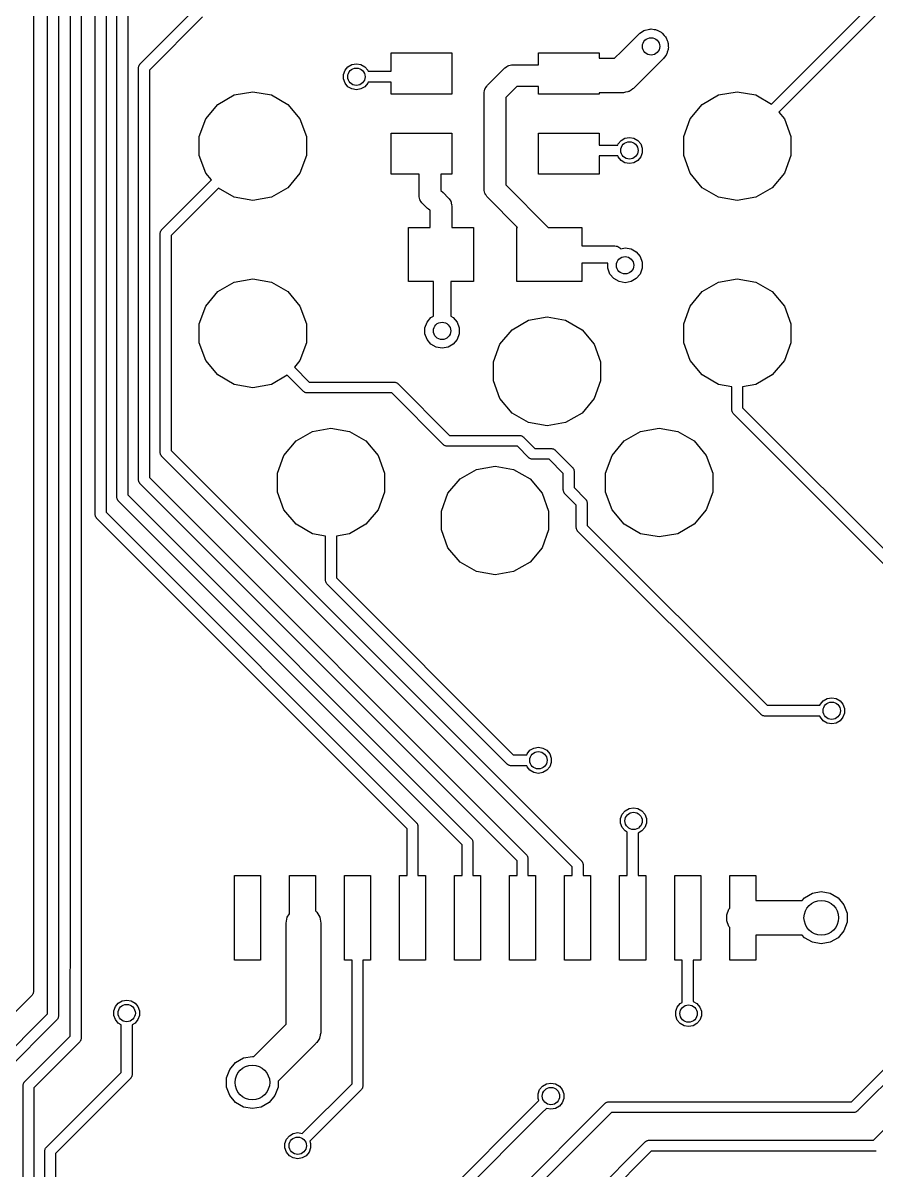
# Model space of a CAD drawing. Extents: x 74 to 228, y -104 to -43.
# Drawn here: x 149.11 to 168.79, y -83.62 to -57.16 of the extents above; entities that cross this region are included whole.
import ezdxf

# ---------------------------------------------------------------- set-up
doc = ezdxf.new("R2010")
doc.units = 0
doc.header["$MEASUREMENT"] = 0
doc.layers.add('BLACK', color=7, linetype='CONTINUOUS')

msp = doc.modelspace()

# ---------------------------------------------------------------- linework, layer by layer
at = {"layer": 'Black'}
for p, q in [((149.35, -52.3268), (149.35, -79.502)), ((149.675, -80.0182), (149.675, -53.2)), ((149.925, -53.2518), (149.925, -80.07)), ((150.203, -78.9557), (150.203, -53.922)), ((150.453, -53.9738), (150.453, -78.973)), ((150.775, -68.5), (150.775, -54.6)), ((151.025, -54.6518), (151.025, -68.4482)), ((151.275, -68.1), (151.275, -55.6)), ((151.525, -55.6518), (151.525, -68.0482)), ((151.812, -58.1056), (153.074, -56.8436)), ((166.381, -59.0307), (168.575, -56.8362)), ((153.25, -57.0204), (152.025, -58.2457)), ((168.788, -56.9764), (166.546, -59.219)), ((162.917, -57.8172), (163.317, -57.4172)), ((163.317, -57.4172), (163.327, -57.4104)), ((163.327, -57.4104), (163.342, -57.3924)), ((163.342, -57.3924), (163.402, -57.3575)), ((163.402, -57.3575), (163.431, -57.3375)), ((163.431, -57.3375), (163.442, -57.3344)), ((163.442, -57.3344), (163.463, -57.3227)), ((163.463, -57.3227), (163.531, -57.3106)), ((163.531, -57.3106), (163.565, -57.3015)), ((163.565, -57.3015), (163.577, -57.3025)), ((163.577, -57.3025), (163.6, -57.2985)), ((163.6, -57.2985), (163.669, -57.3106)), ((163.669, -57.3106), (163.704, -57.3136)), ((163.704, -57.3136), (163.714, -57.3186)), ((163.714, -57.3186), (163.737, -57.3227)), ((163.737, -57.3227), (163.798, -57.3575)), ((163.798, -57.3575), (163.829, -57.3723)), ((163.829, -57.3723), (163.838, -57.3807)), ((163.838, -57.3807), (163.858, -57.3924)), ((163.858, -57.3924), (163.903, -57.4458)), ((163.903, -57.4458), (163.928, -57.4706)), ((163.928, -57.4706), (163.933, -57.4813)), ((163.933, -57.4813), (163.948, -57.4992)), ((163.948, -57.4992), (163.972, -57.5648)), ((163.972, -57.5648), (163.986, -57.5965)), ((163.986, -57.5965), (163.987, -57.6082)), ((163.987, -57.6082), (163.995, -57.6303)), ((163.995, -57.6303), (163.995, -57.7)), ((157.6, -58.275), (157.6, -57.85)), ((157.6, -57.85), (159, -57.85)), ((159, -57.85), (159, -58.8)), ((161, -58.125), (161, -57.85)), ((161, -57.85), (162.4, -57.85)), ((162.4, -57.85), (162.4, -57.975)), ((162.759, -57.975), (162.917, -57.8172)), ((163.948, -57.9008), (163.903, -57.9542)), ((163.956, -57.8787), (163.948, -57.9008)), ((163.963, -57.869), (163.956, -57.8787)), ((163.972, -57.8352), (163.963, -57.869)), ((163.995, -57.7697), (163.972, -57.8352)), ((163.995, -57.7), (163.998, -57.7349)), ((163.998, -57.7349), (163.995, -57.7462)), ((163.995, -57.7462), (163.995, -57.7697)), ((151.775, -58.194), (151.776, -58.1885)), ((151.775, -67.7), (151.775, -58.194)), ((151.776, -58.1831), (151.78, -58.1673)), ((151.776, -58.1885), (151.776, -58.1831)), ((151.78, -58.1673), (151.783, -58.1512)), ((151.783, -58.1512), (151.785, -58.1465)), ((151.785, -58.1465), (151.787, -58.1411)), ((151.787, -58.1411), (151.796, -58.1278)), ((151.796, -58.1278), (151.804, -58.1136)), ((151.804, -58.1136), (151.808, -58.1101)), ((151.808, -58.1101), (151.812, -58.1056)), ((156.539, -58.2494), (156.606, -58.1693)), ((156.606, -58.1693), (156.697, -58.117)), ((156.697, -58.117), (156.8, -58.0989)), ((156.8, -58.0989), (156.903, -58.117)), ((156.903, -58.117), (156.994, -58.1693)), ((156.994, -58.1693), (157.061, -58.2494)), ((159.823, -58.5982), (160.223, -58.1982)), ((160.223, -58.1982), (160.232, -58.1919)), ((160.232, -58.1919), (160.239, -58.1835)), ((160.239, -58.1835), (160.268, -58.1672)), ((160.268, -58.1672), (160.294, -58.1484)), ((160.294, -58.1484), (160.305, -58.1456)), ((160.305, -58.1456), (160.314, -58.1401)), ((160.314, -58.1401), (160.347, -58.1344)), ((160.347, -58.1344), (160.378, -58.126)), ((160.378, -58.126), (160.389, -58.1269)), ((160.389, -58.1269), (160.4, -58.125)), ((160.4, -58.125), (161, -58.125)), ((162.4, -57.975), (162.759, -57.975)), ((163.883, -57.9828), (163.483, -58.3828)), ((163.903, -57.9542), (163.883, -57.9828)), ((152.025, -58.2457), (152.025, -67.6483)), ((156.503, -58.3477), (156.539, -58.2494)), ((156.503, -58.4523), (156.503, -58.3477)), ((156.539, -58.5506), (156.503, -58.4523)), ((157.061, -58.2494), (157.07, -58.275)), ((157.07, -58.275), (157.224, -58.275)), ((157.224, -58.275), (157.6, -58.275)), ((163.483, -58.3828), (163.208, -58.6578)), ((156.606, -58.6307), (156.539, -58.5506)), ((156.697, -58.683), (156.606, -58.6307)), ((156.8, -58.7011), (156.697, -58.683)), ((156.903, -58.683), (156.8, -58.7011)), ((156.994, -58.6307), (156.903, -58.683)), ((157.061, -58.5506), (156.994, -58.6307)), ((157.07, -58.525), (157.061, -58.5506)), ((157.224, -58.525), (157.07, -58.525)), ((157.6, -58.525), (157.224, -58.525)), ((157.6, -58.8), (157.6, -58.525)), ((159.751, -58.7532), (159.759, -58.7217)), ((159.759, -58.7217), (159.765, -58.6895)), ((159.765, -58.6895), (159.771, -58.68)), ((159.771, -58.68), (159.773, -58.6693)), ((159.773, -58.6693), (159.792, -58.6426)), ((159.792, -58.6426), (159.808, -58.6143)), ((159.808, -58.6143), (159.817, -58.6072)), ((159.817, -58.6072), (159.823, -58.5982)), ((160.504, -58.625), (160.25, -58.8786)), ((161, -58.625), (160.504, -58.625)), ((161, -58.8), (161, -58.625)), ((163.077, -58.7421), (163.062, -58.7509)), ((163.094, -58.7375), (163.077, -58.7421)), ((163.137, -58.7075), (163.094, -58.7375)), ((163.182, -58.6814), (163.137, -58.7075)), ((163.193, -58.6679), (163.182, -58.6814)), ((163.208, -58.6578), (163.193, -58.6679)), ((153.605, -59.0388), (153.983, -58.8209)), ((153.983, -58.8209), (154.412, -58.7452)), ((154.412, -58.7452), (154.841, -58.8209)), ((154.841, -58.8209), (155.219, -59.0388)), ((159, -58.8), (157.6, -58.8)), ((159.75, -58.775), (159.752, -58.7642)), ((159.75, -61), (159.75, -58.775)), ((159.752, -58.7642), (159.751, -58.7532)), ((160.25, -58.8786), (160.25, -60.8964)), ((162.4, -58.8), (161, -58.8)), ((162.925, -58.775), (162.4, -58.775)), ((162.4, -58.775), (162.4, -58.8)), ((162.942, -58.7719), (162.925, -58.775)), ((162.96, -58.7735), (162.942, -58.7719)), ((163.01, -58.76), (162.96, -58.7735)), ((163.062, -58.7509), (163.01, -58.76)), ((164.781, -59.0388), (165.159, -58.8209)), ((165.159, -58.8209), (165.588, -58.7452)), ((165.588, -58.7452), (166.017, -58.8209)), ((166.017, -58.8209), (166.381, -59.0307)), ((153.325, -59.3726), (153.605, -59.0388)), ((155.219, -59.0388), (155.499, -59.3726)), ((164.501, -59.3726), (164.781, -59.0388)), ((166.546, -59.219), (166.675, -59.3726)), ((153.176, -59.7821), (153.325, -59.3726)), ((155.499, -59.3726), (155.648, -59.7821)), ((164.352, -59.7821), (164.501, -59.3726)), ((166.675, -59.3726), (166.824, -59.7821)), ((153.176, -60.2179), (153.176, -59.7821)), ((155.648, -59.7821), (155.648, -60.2179)), ((157.6, -60.65), (157.6, -59.7)), ((157.6, -59.7), (159, -59.7)), ((159, -59.7), (159, -60.65)), ((161, -60.65), (161, -59.7)), ((161, -59.7), (162.4, -59.7)), ((162.4, -59.7), (162.4, -59.975)), ((162.997, -59.817), (163.1, -59.7989)), ((163.1, -59.7989), (163.203, -59.817)), ((164.352, -60.2179), (164.352, -59.7821)), ((166.824, -59.7821), (166.824, -60.2179)), ((162.4, -59.975), (162.83, -59.975)), ((162.83, -59.975), (162.839, -59.9494)), ((162.839, -59.9494), (162.906, -59.8693)), ((162.906, -59.8693), (162.997, -59.817)), ((163.203, -59.817), (163.294, -59.8693)), ((163.294, -59.8693), (163.361, -59.9494)), ((163.361, -59.9494), (163.397, -60.0477)), ((163.397, -60.0477), (163.397, -60.1523)), ((153.325, -60.6274), (153.176, -60.2179)), ((155.648, -60.2179), (155.499, -60.6274)), ((162.83, -60.225), (162.4, -60.225)), ((162.4, -60.225), (162.4, -60.65)), ((162.839, -60.2506), (162.83, -60.225)), ((162.906, -60.3307), (162.839, -60.2506)), ((163.361, -60.2506), (163.294, -60.3307)), ((163.397, -60.1523), (163.361, -60.2506)), ((164.501, -60.6274), (164.352, -60.2179)), ((166.824, -60.2179), (166.675, -60.6274)), ((162.997, -60.383), (162.906, -60.3307)), ((163.1, -60.4011), (162.997, -60.383)), ((163.203, -60.383), (163.1, -60.4011)), ((163.294, -60.3307), (163.203, -60.383)), ((153.074, -61.1616), (153.454, -60.781)), ((153.454, -60.781), (153.325, -60.6274)), ((155.499, -60.6274), (155.219, -60.9612)), ((158.25, -60.65), (157.6, -60.65)), ((158.25, -61.15), (158.25, -60.65)), ((159, -60.65), (158.75, -60.65)), ((158.75, -60.65), (158.75, -61.0214)), ((162.4, -60.65), (161, -60.65)), ((164.781, -60.9612), (164.501, -60.6274)), ((166.675, -60.6274), (166.395, -60.9612)), ((153.619, -60.9693), (153.25, -61.3384)), ((153.983, -61.1791), (153.619, -60.9693)), ((155.219, -60.9612), (154.841, -61.1791)), ((158.75, -61.0214), (158.802, -61.0732)), ((158.802, -61.0732), (158.802, -61.0732)), ((158.802, -61.0732), (158.927, -61.1982)), ((159.752, -61.0108), (159.75, -61)), ((159.751, -61.0218), (159.752, -61.0108)), ((159.759, -61.0533), (159.751, -61.0218)), ((159.765, -61.0855), (159.759, -61.0533)), ((159.771, -61.095), (159.765, -61.0855)), ((159.773, -61.1057), (159.771, -61.095)), ((159.792, -61.1324), (159.773, -61.1057)), ((160.25, -60.8964), (161.229, -61.875)), ((165.159, -61.1791), (164.781, -60.9612)), ((166.395, -60.9612), (166.017, -61.1791)), ((152.312, -61.9236), (153.074, -61.1616)), ((153.25, -61.3384), (152.525, -62.0637)), ((153.074, -61.1616), (153.074, -61.1616)), ((154.412, -61.2548), (153.983, -61.1791)), ((154.841, -61.1791), (154.412, -61.2548)), ((158.252, -61.1608), (158.25, -61.15)), ((158.251, -61.1718), (158.252, -61.1608)), ((158.259, -61.2033), (158.251, -61.1718)), ((158.265, -61.2355), (158.259, -61.2033)), ((158.271, -61.245), (158.265, -61.2355)), ((158.273, -61.2557), (158.271, -61.245)), ((158.292, -61.2824), (158.273, -61.2557)), ((158.308, -61.3107), (158.292, -61.2824)), ((158.317, -61.3178), (158.308, -61.3107)), ((158.323, -61.3268), (158.317, -61.3178)), ((158.423, -61.4268), (158.323, -61.3268)), ((158.927, -61.1982), (158.933, -61.2068)), ((158.933, -61.2068), (158.933, -61.2072)), ((158.933, -61.2072), (158.942, -61.2143)), ((158.942, -61.2143), (158.958, -61.2426)), ((158.958, -61.2426), (158.977, -61.2693)), ((158.977, -61.2693), (158.977, -61.2693)), ((158.977, -61.2693), (158.979, -61.28)), ((158.979, -61.28), (158.985, -61.2895)), ((158.985, -61.2895), (158.991, -61.3217)), ((158.991, -61.3217), (158.999, -61.3532)), ((158.999, -61.3532), (158.998, -61.3642)), ((158.998, -61.3642), (159, -61.375)), ((159, -61.375), (159, -61.875)), ((159.808, -61.1607), (159.792, -61.1324)), ((159.817, -61.1678), (159.808, -61.1607)), ((159.823, -61.1768), (159.817, -61.1678)), ((160.521, -61.875), (159.823, -61.1768)), ((165.588, -61.2548), (165.159, -61.1791)), ((166.017, -61.1791), (165.588, -61.2548)), ((158.432, -61.4331), (158.423, -61.4268)), ((158.439, -61.4415), (158.432, -61.4331)), ((158.468, -61.4578), (158.439, -61.4415)), ((158.494, -61.4766), (158.468, -61.4578)), ((158.499, -61.4779), (158.494, -61.4766)), ((158.5, -61.4786), (158.499, -61.4779)), ((158.5, -61.875), (158.5, -61.4786)), ((158, -63.125), (158, -61.875)), ((158, -61.875), (158.5, -61.875)), ((159, -61.875), (159.5, -61.875)), ((159.5, -61.875), (159.5, -63.125)), ((160.5, -63.125), (160.5, -61.875)), ((160.5, -61.875), (160.521, -61.875)), ((161.229, -61.875), (162, -61.875)), ((162, -61.875), (162, -62.3)), ((152.275, -62.012), (152.276, -62.0065)), ((152.275, -67.07), (152.275, -62.012)), ((152.276, -62.0011), (152.28, -61.9853)), ((152.276, -62.0065), (152.276, -62.0011)), ((152.28, -61.9853), (152.283, -61.9692)), ((152.283, -61.9692), (152.285, -61.9644)), ((152.285, -61.9644), (152.287, -61.9591)), ((152.287, -61.9591), (152.296, -61.9458)), ((152.296, -61.9458), (152.304, -61.9316)), ((152.304, -61.9316), (152.309, -61.9281)), ((152.309, -61.9281), (152.312, -61.9236)), ((152.525, -62.0637), (152.525, -67.0183)), ((162, -62.3), (162.75, -62.3)), ((162.75, -62.3), (162.759, -62.3015)), ((162.759, -62.3015), (162.767, -62.3008)), ((162.767, -62.3008), (162.793, -62.3075)), ((162.793, -62.3075), (162.818, -62.3121)), ((162.818, -62.3121), (162.826, -62.3165)), ((162.826, -62.3165), (162.835, -62.3187)), ((162.835, -62.3187), (162.856, -62.3337)), ((162.856, -62.3337), (162.879, -62.3468)), ((162.879, -62.3468), (162.884, -62.3535)), ((162.884, -62.3535), (162.891, -62.3586)), ((162.891, -62.3586), (162.899, -62.3663)), ((162.899, -62.3663), (163, -62.3485)), ((163, -62.3485), (163.137, -62.3727)), ((163.137, -62.3727), (163.258, -62.4424)), ((163.258, -62.4424), (163.348, -62.5492)), ((162.605, -62.7), (162, -62.7)), ((162, -62.7), (162, -63.125)), ((162.605, -62.8197), (162.605, -62.7)), ((163.348, -62.5492), (163.395, -62.6803)), ((163.395, -62.6803), (163.395, -62.8197)), ((162.652, -62.9508), (162.605, -62.8197)), ((162.742, -63.0576), (162.652, -62.9508)), ((163.348, -62.9508), (163.258, -63.0576)), ((163.395, -62.8197), (163.348, -62.9508)), ((153.605, -63.3568), (153.983, -63.1389)), ((153.983, -63.1389), (154.412, -63.0632)), ((154.412, -63.0632), (154.841, -63.1389)), ((154.841, -63.1389), (155.219, -63.3568)), ((158.578, -63.125), (158, -63.125)), ((158.578, -63.9209), (158.578, -63.125)), ((159.5, -63.125), (158.978, -63.125)), ((158.978, -63.125), (158.978, -63.9209)), ((162, -63.125), (160.5, -63.125)), ((162.863, -63.1273), (162.742, -63.0576)), ((163, -63.1515), (162.863, -63.1273)), ((163.137, -63.1273), (163, -63.1515)), ((163.258, -63.0576), (163.137, -63.1273)), ((164.781, -63.3568), (165.159, -63.1389)), ((165.159, -63.1389), (165.588, -63.0632)), ((165.588, -63.0632), (166.017, -63.1389)), ((166.017, -63.1389), (166.395, -63.3568)), ((153.325, -63.6906), (153.605, -63.3568)), ((155.219, -63.3568), (155.499, -63.6906)), ((164.501, -63.6906), (164.781, -63.3568)), ((166.395, -63.3568), (166.675, -63.6906)), ((153.176, -64.1001), (153.325, -63.6906)), ((155.499, -63.6906), (155.648, -64.1001)), ((164.352, -64.1001), (164.501, -63.6906)), ((166.675, -63.6906), (166.824, -64.1001)), ((158.43, -64.0612), (158.52, -63.9544)), ((158.52, -63.9544), (158.578, -63.9209)), ((158.978, -63.9209), (159.036, -63.9544)), ((159.036, -63.9544), (159.126, -64.0612)), ((160.393, -64.2358), (160.771, -64.0179)), ((160.771, -64.0179), (161.2, -63.9422)), ((161.2, -63.9422), (161.629, -64.0179)), ((161.629, -64.0179), (162.007, -64.2358)), ((153.176, -64.5359), (153.176, -64.1001)), ((155.648, -64.1001), (155.648, -64.5359)), ((158.383, -64.1923), (158.43, -64.0612)), ((158.383, -64.3317), (158.383, -64.1923)), ((159.126, -64.0612), (159.173, -64.1923)), ((159.173, -64.1923), (159.173, -64.3317)), ((160.113, -64.5696), (160.393, -64.2358)), ((162.007, -64.2358), (162.287, -64.5696)), ((164.352, -64.5359), (164.352, -64.1001)), ((166.824, -64.1001), (166.824, -64.5359)), ((153.325, -64.9454), (153.176, -64.5359)), ((155.648, -64.5359), (155.499, -64.9454)), ((158.43, -64.4628), (158.383, -64.3317)), ((158.52, -64.5696), (158.43, -64.4628)), ((159.126, -64.4628), (159.036, -64.5696)), ((159.173, -64.3317), (159.126, -64.4628)), ((164.501, -64.9454), (164.352, -64.5359)), ((166.824, -64.5359), (166.675, -64.9454)), ((158.641, -64.6393), (158.52, -64.5696)), ((158.778, -64.6635), (158.641, -64.6393)), ((158.915, -64.6393), (158.778, -64.6635)), ((159.036, -64.5696), (158.915, -64.6393)), ((159.964, -64.9791), (160.113, -64.5696)), ((162.287, -64.5696), (162.436, -64.9791)), ((153.605, -65.2792), (153.325, -64.9454)), ((155.499, -64.9454), (155.37, -65.099)), ((159.964, -65.4149), (159.964, -64.9791)), ((162.436, -64.9791), (162.436, -65.4149)), ((164.781, -65.2792), (164.501, -64.9454)), ((166.675, -64.9454), (166.395, -65.2792)), ((153.983, -65.4971), (153.605, -65.2792)), ((155.205, -65.2873), (154.841, -65.4971)), ((155.574, -65.6564), (155.205, -65.2873)), ((155.37, -65.099), (155.714, -65.443)), ((165.159, -65.4971), (164.781, -65.2792)), ((166.395, -65.2792), (166.017, -65.4971)), ((154.412, -65.5728), (153.983, -65.4971)), ((154.841, -65.4971), (154.412, -65.5728)), ((155.714, -65.443), (157.668, -65.443)), ((157.668, -65.443), (157.673, -65.444)), ((157.673, -65.444), (157.679, -65.4435)), ((157.679, -65.4435), (157.695, -65.4477)), ((157.695, -65.4477), (157.711, -65.4505)), ((157.711, -65.4505), (157.716, -65.4533)), ((157.716, -65.4533), (157.721, -65.4547)), ((157.721, -65.4547), (157.734, -65.4641)), ((157.734, -65.4641), (157.748, -65.4722)), ((157.748, -65.4722), (157.752, -65.4765)), ((157.752, -65.4765), (157.756, -65.4796)), ((157.756, -65.4796), (158.952, -66.675)), ((160.113, -65.8244), (159.964, -65.4149)), ((162.436, -65.4149), (162.287, -65.8244)), ((165.463, -65.5507), (165.159, -65.4971)), ((165.463, -66.0858), (165.463, -65.5507)), ((166.017, -65.4971), (165.713, -65.5507)), ((165.713, -65.5507), (165.713, -66.034)), ((155.578, -65.6595), (155.574, -65.6564)), ((155.582, -65.6638), (155.578, -65.6595)), ((155.596, -65.6719), (155.582, -65.6638)), ((155.609, -65.6813), (155.596, -65.6719)), ((155.614, -65.6827), (155.609, -65.6813)), ((155.619, -65.6855), (155.614, -65.6827)), ((155.635, -65.6883), (155.619, -65.6855)), ((155.651, -65.6925), (155.635, -65.6883)), ((155.657, -65.692), (155.651, -65.6925)), ((155.662, -65.693), (155.657, -65.692)), ((157.616, -65.693), (155.662, -65.693)), ((158.812, -66.8884), (157.616, -65.693)), ((160.393, -66.1582), (160.113, -65.8244)), ((162.287, -65.8244), (162.007, -66.1582)), ((165.464, -66.0912), (165.463, -66.0858)), ((165.463, -66.0967), (165.464, -66.0912)), ((165.468, -66.1124), (165.463, -66.0967)), ((165.471, -66.1285), (165.468, -66.1124)), ((165.473, -66.1333), (165.471, -66.1285)), ((165.475, -66.1386), (165.473, -66.1333)), ((165.484, -66.152), (165.475, -66.1386)), ((165.713, -66.034), (169.927, -70.2484)), ((160.771, -66.3761), (160.393, -66.1582)), ((161.2, -66.4518), (160.771, -66.3761)), ((161.629, -66.3761), (161.2, -66.4518)), ((162.007, -66.1582), (161.629, -66.3761)), ((165.492, -66.1661), (165.484, -66.152)), ((165.496, -66.1696), (165.492, -66.1661)), ((165.5, -66.1742), (165.496, -66.1696)), ((169.714, -70.3885), (165.5, -66.1742)), ((155.407, -66.8008), (155.785, -66.5829)), ((155.785, -66.5829), (156.214, -66.5072)), ((156.214, -66.5072), (156.643, -66.5829)), ((156.643, -66.5829), (157.021, -66.8008)), ((158.952, -66.675), (160.569, -66.675)), ((160.569, -66.675), (160.574, -66.676)), ((160.574, -66.676), (160.58, -66.6755)), ((160.58, -66.6755), (160.596, -66.6797)), ((160.596, -66.6797), (160.612, -66.6825)), ((162.979, -66.8008), (163.357, -66.5829)), ((163.357, -66.5829), (163.786, -66.5072)), ((163.786, -66.5072), (164.215, -66.5829)), ((164.215, -66.5829), (164.593, -66.8008)), ((155.127, -67.1346), (155.407, -66.8008)), ((157.021, -66.8008), (157.301, -67.1346)), ((158.816, -66.8915), (158.812, -66.8884)), ((158.82, -66.8958), (158.816, -66.8915)), ((158.834, -66.9039), (158.82, -66.8958)), ((158.847, -66.9133), (158.834, -66.9039)), ((158.852, -66.9147), (158.847, -66.9133)), ((158.857, -66.9175), (158.852, -66.9147)), ((158.873, -66.9203), (158.857, -66.9175)), ((158.889, -66.9245), (158.873, -66.9203)), ((158.895, -66.924), (158.889, -66.9245)), ((158.9, -66.925), (158.895, -66.924)), ((160.517, -66.925), (158.9, -66.925)), ((160.781, -67.1884), (160.517, -66.925)), ((160.612, -66.6825), (160.617, -66.6853)), ((160.617, -66.6853), (160.622, -66.6867)), ((160.622, -66.6867), (160.635, -66.6961)), ((160.635, -66.6961), (160.649, -66.7042)), ((160.649, -66.7042), (160.653, -66.7085)), ((160.653, -66.7085), (160.657, -66.7116)), ((160.657, -66.7116), (160.921, -66.975)), ((162.699, -67.1346), (162.979, -66.8008)), ((164.593, -66.8008), (164.873, -67.1346)), ((152.276, -67.0755), (152.275, -67.07)), ((152.276, -67.0809), (152.276, -67.0755)), ((152.28, -67.0967), (152.276, -67.0809)), ((152.283, -67.1128), (152.28, -67.0967)), ((152.285, -67.1176), (152.283, -67.1128)), ((152.287, -67.1229), (152.285, -67.1176)), ((152.296, -67.1362), (152.287, -67.1229)), ((152.304, -67.1504), (152.296, -67.1362)), ((152.309, -67.1539), (152.304, -67.1504)), ((152.312, -67.1584), (152.309, -67.1539)), ((161.78, -76.6268), (152.312, -67.1584)), ((152.525, -67.0183), (161.993, -76.4866)), ((154.978, -67.5441), (155.127, -67.1346)), ((157.301, -67.1346), (157.45, -67.5441)), ((160.785, -67.1915), (160.781, -67.1884)), ((160.789, -67.1958), (160.785, -67.1915)), ((160.803, -67.2039), (160.789, -67.1958)), ((160.816, -67.2133), (160.803, -67.2039)), ((160.921, -66.975), (161.3, -66.975)), ((161.3, -66.975), (161.305, -66.976)), ((161.305, -66.976), (161.311, -66.9755)), ((161.311, -66.9755), (161.327, -66.9797)), ((161.327, -66.9797), (161.343, -66.9825)), ((161.343, -66.9825), (161.348, -66.9853)), ((161.348, -66.9853), (161.353, -66.9867)), ((161.353, -66.9867), (161.366, -66.9961)), ((161.366, -66.9961), (161.38, -67.0042)), ((161.38, -67.0042), (161.384, -67.0085)), ((161.384, -67.0085), (161.388, -67.0116)), ((161.388, -67.0116), (161.788, -67.4116)), ((162.55, -67.5441), (162.699, -67.1346)), ((164.873, -67.1346), (165.022, -67.5441)), ((159.193, -67.6748), (159.571, -67.4569)), ((159.571, -67.4569), (160, -67.3812)), ((160, -67.3812), (160.429, -67.4569)), ((160.429, -67.4569), (160.807, -67.6748)), ((160.821, -67.2147), (160.816, -67.2133)), ((160.826, -67.2175), (160.821, -67.2147)), ((160.842, -67.2203), (160.826, -67.2175)), ((160.858, -67.2245), (160.842, -67.2203)), ((160.864, -67.224), (160.858, -67.2245)), ((160.869, -67.225), (160.864, -67.224)), ((161.248, -67.225), (160.869, -67.225)), ((161.575, -67.5518), (161.248, -67.225)), ((161.788, -67.4116), (161.792, -67.4161)), ((161.792, -67.4161), (161.796, -67.4197)), ((161.796, -67.4197), (161.804, -67.4338)), ((161.804, -67.4338), (161.813, -67.4472)), ((161.813, -67.4472), (161.815, -67.4525)), ((161.815, -67.4525), (161.817, -67.4572)), ((161.817, -67.4572), (161.82, -67.4733)), ((161.82, -67.4733), (161.825, -67.4891)), ((151.776, -67.7054), (151.775, -67.7)), ((151.776, -67.7109), (151.776, -67.7054)), ((151.78, -67.7267), (151.776, -67.7109)), ((151.783, -67.7428), (151.78, -67.7267)), ((152.025, -67.6483), (160.723, -76.3466)), ((154.978, -67.9799), (154.978, -67.5441)), ((157.45, -67.5441), (157.45, -67.9799)), ((158.913, -68.0086), (159.193, -67.6748)), ((160.807, -67.6748), (161.087, -68.0086)), ((161.575, -67.931), (161.575, -67.5518)), ((161.825, -67.4891), (161.824, -67.4946)), ((161.824, -67.4946), (161.825, -67.5)), ((161.825, -67.5), (161.825, -67.8792)), ((162.55, -67.9799), (162.55, -67.5441)), ((165.022, -67.5441), (165.022, -67.9799)), ((151.785, -67.7475), (151.783, -67.7428)), ((151.787, -67.7529), (151.785, -67.7475)), ((151.796, -67.7662), (151.787, -67.7529)), ((151.804, -67.7804), (151.796, -67.7662)), ((151.808, -67.7839), (151.804, -67.7804)), ((151.812, -67.7884), (151.808, -67.7839)), ((160.51, -76.4868), (151.812, -67.7884)), ((155.127, -68.3894), (154.978, -67.9799)), ((157.45, -67.9799), (157.301, -68.3894)), ((161.576, -67.9364), (161.575, -67.931)), ((161.575, -67.9419), (161.576, -67.9364)), ((161.58, -67.9577), (161.575, -67.9419)), ((161.583, -67.9738), (161.58, -67.9577)), ((161.585, -67.9785), (161.583, -67.9738)), ((161.587, -67.9838), (161.585, -67.9785)), ((161.596, -67.9972), (161.587, -67.9838)), ((161.604, -68.0113), (161.596, -67.9972)), ((161.825, -67.8792), (162.088, -68.1426)), ((162.699, -68.3894), (162.55, -67.9799)), ((165.022, -67.9799), (164.873, -68.3894)), ((151.276, -68.1054), (151.275, -68.1)), ((151.275, -68.1109), (151.276, -68.1054)), ((151.28, -68.1267), (151.275, -68.1109)), ((151.283, -68.1428), (151.28, -68.1267)), ((151.285, -68.1475), (151.283, -68.1428)), ((151.287, -68.1528), (151.285, -68.1475)), ((151.296, -68.1662), (151.287, -68.1528)), ((151.304, -68.1804), (151.296, -68.1662)), ((151.308, -68.1839), (151.304, -68.1804)), ((151.312, -68.1884), (151.308, -68.1839)), ((159.24, -76.1168), (151.312, -68.1884)), ((151.525, -68.0482), (159.453, -75.9766)), ((158.764, -68.4181), (158.913, -68.0086)), ((161.087, -68.0086), (161.236, -68.4181)), ((161.608, -68.0149), (161.604, -68.0113)), ((161.612, -68.0194), (161.608, -68.0149)), ((161.875, -68.2828), (161.612, -68.0194)), ((162.088, -68.1426), (162.092, -68.1471)), ((162.092, -68.1471), (162.096, -68.1506)), ((162.096, -68.1506), (162.104, -68.1648)), ((162.104, -68.1648), (162.113, -68.1782)), ((162.113, -68.1782), (162.115, -68.1835)), ((162.115, -68.1835), (162.117, -68.1882)), ((162.117, -68.1882), (162.12, -68.2043)), ((162.12, -68.2043), (162.125, -68.2201)), ((162.125, -68.2201), (162.124, -68.2256)), ((162.124, -68.2256), (162.125, -68.231)), ((162.125, -68.231), (162.125, -68.7482)), ((150.776, -68.5054), (150.775, -68.5)), ((150.775, -68.5109), (150.776, -68.5054)), ((150.78, -68.5267), (150.775, -68.5109)), ((150.783, -68.5428), (150.78, -68.5267)), ((151.025, -68.4482), (158.183, -75.6066)), ((155.407, -68.7232), (155.127, -68.3894)), ((157.301, -68.3894), (157.021, -68.7232)), ((158.764, -68.8539), (158.764, -68.4181)), ((161.236, -68.4181), (161.236, -68.8539)), ((161.875, -68.8), (161.875, -68.2828)), ((162.979, -68.7232), (162.699, -68.3894)), ((164.873, -68.3894), (164.593, -68.7232)), ((150.785, -68.5475), (150.783, -68.5428)), ((150.787, -68.5528), (150.785, -68.5475)), ((150.796, -68.5662), (150.787, -68.5528)), ((150.804, -68.5804), (150.796, -68.5662)), ((150.808, -68.5839), (150.804, -68.5804)), ((150.812, -68.5884), (150.808, -68.5839)), ((157.97, -75.7468), (150.812, -68.5884)), ((155.785, -68.9411), (155.407, -68.7232)), ((157.021, -68.7232), (156.643, -68.9411)), ((162.125, -68.7482), (166.277, -72.9)), ((163.357, -68.9411), (162.979, -68.7232)), ((164.593, -68.7232), (164.215, -68.9411)), ((156.089, -68.9947), (155.785, -68.9411)), ((156.089, -70.014), (156.089, -68.9947)), ((156.643, -68.9411), (156.339, -68.9947)), ((156.339, -68.9947), (156.339, -69.9622)), ((158.913, -69.2634), (158.764, -68.8539)), ((161.236, -68.8539), (161.087, -69.2634)), ((161.876, -68.8054), (161.875, -68.8)), ((161.875, -68.8109), (161.876, -68.8054)), ((161.88, -68.8267), (161.875, -68.8109)), ((161.883, -68.8428), (161.88, -68.8267)), ((161.885, -68.8475), (161.883, -68.8428)), ((161.887, -68.8528), (161.885, -68.8475)), ((161.896, -68.8662), (161.887, -68.8528)), ((161.904, -68.8803), (161.896, -68.8662)), ((161.908, -68.8839), (161.904, -68.8803)), ((161.912, -68.8884), (161.908, -68.8839)), ((166.137, -73.1134), (161.912, -68.8884)), ((163.786, -69.0168), (163.357, -68.9411)), ((164.215, -68.9411), (163.786, -69.0168)), ((159.193, -69.5972), (158.913, -69.2634)), ((161.087, -69.2634), (160.807, -69.5972)), ((159.571, -69.8151), (159.193, -69.5972)), ((160, -69.8908), (159.571, -69.8151)), ((160.429, -69.8151), (160, -69.8908)), ((160.807, -69.5972), (160.429, -69.8151)), ((156.09, -70.0194), (156.089, -70.014)), ((156.089, -70.0249), (156.09, -70.0194)), ((156.094, -70.0407), (156.089, -70.0249)), ((156.097, -70.0568), (156.094, -70.0407)), ((156.099, -70.0615), (156.097, -70.0568)), ((156.101, -70.0668), (156.099, -70.0615)), ((156.11, -70.0802), (156.101, -70.0668)), ((156.118, -70.0943), (156.11, -70.0802)), ((156.122, -70.0979), (156.118, -70.0943)), ((156.126, -70.1024), (156.122, -70.0979)), ((160.28, -74.2564), (156.126, -70.1024)), ((156.339, -69.9622), (160.42, -74.043)), ((167.573, -72.7943), (167.664, -72.742)), ((167.664, -72.742), (167.767, -72.7239)), ((167.767, -72.7239), (167.87, -72.742)), ((167.87, -72.742), (167.961, -72.7943)), ((166.277, -72.9), (167.497, -72.9)), ((167.497, -72.9), (167.506, -72.8744)), ((167.506, -72.8744), (167.573, -72.7943)), ((167.961, -72.7943), (168.028, -72.8744)), ((168.028, -72.8744), (168.064, -72.9727)), ((168.064, -72.9727), (168.064, -73.0773)), ((166.141, -73.1165), (166.137, -73.1134)), ((166.145, -73.1208), (166.141, -73.1165)), ((166.159, -73.1289), (166.145, -73.1208)), ((166.172, -73.1383), (166.159, -73.1289)), ((166.177, -73.1397), (166.172, -73.1383)), ((166.182, -73.1425), (166.177, -73.1397)), ((166.198, -73.1453), (166.182, -73.1425)), ((166.214, -73.1495), (166.198, -73.1453)), ((166.22, -73.149), (166.214, -73.1495)), ((166.225, -73.15), (166.22, -73.149)), ((167.497, -73.15), (166.225, -73.15)), ((167.506, -73.1756), (167.497, -73.15)), ((167.573, -73.2557), (167.506, -73.1756)), ((167.664, -73.308), (167.573, -73.2557)), ((167.961, -73.2557), (167.87, -73.308)), ((168.028, -73.1756), (167.961, -73.2557)), ((168.064, -73.0773), (168.028, -73.1756)), ((167.767, -73.3261), (167.664, -73.308)), ((167.87, -73.308), (167.767, -73.3261)), ((160.42, -74.043), (160.73, -74.043)), ((160.73, -74.043), (160.739, -74.0174)), ((160.739, -74.0174), (160.806, -73.9373)), ((160.806, -73.9373), (160.897, -73.885)), ((160.897, -73.885), (161, -73.8669)), ((161, -73.8669), (161.103, -73.885)), ((161.103, -73.885), (161.194, -73.9373)), ((161.194, -73.9373), (161.261, -74.0174)), ((161.261, -74.0174), (161.297, -74.1157)), ((160.284, -74.2595), (160.28, -74.2564)), ((160.288, -74.2638), (160.284, -74.2595)), ((160.302, -74.2719), (160.288, -74.2638)), ((160.315, -74.2813), (160.302, -74.2719)), ((160.32, -74.2827), (160.315, -74.2813)), ((160.325, -74.2855), (160.32, -74.2827)), ((160.341, -74.2883), (160.325, -74.2855)), ((160.357, -74.2925), (160.341, -74.2883)), ((160.363, -74.292), (160.357, -74.2925)), ((160.368, -74.293), (160.363, -74.292)), ((160.73, -74.293), (160.368, -74.293)), ((160.739, -74.3186), (160.73, -74.293)), ((160.806, -74.3987), (160.739, -74.3186)), ((161.261, -74.3186), (161.194, -74.3987)), ((161.297, -74.2203), (161.261, -74.3186)), ((161.297, -74.1157), (161.297, -74.2203)), ((160.897, -74.451), (160.806, -74.3987)), ((161, -74.4691), (160.897, -74.451)), ((161.103, -74.451), (161, -74.4691)), ((161.194, -74.3987), (161.103, -74.451)), ((162.934, -75.4144), (163.001, -75.3343)), ((163.001, -75.3343), (163.092, -75.282)), ((163.092, -75.282), (163.195, -75.2639)), ((163.195, -75.2639), (163.298, -75.282)), ((163.298, -75.282), (163.389, -75.3343)), ((163.389, -75.3343), (163.456, -75.4144)), ((158.183, -75.6066), (158.187, -75.6111)), ((158.187, -75.6111), (158.191, -75.6147)), ((158.191, -75.6147), (158.199, -75.6288)), ((158.199, -75.6288), (158.208, -75.6422)), ((158.208, -75.6422), (158.21, -75.6475)), ((158.21, -75.6475), (158.212, -75.6522)), ((158.212, -75.6522), (158.215, -75.6683)), ((158.215, -75.6683), (158.22, -75.6841)), ((162.898, -75.5127), (162.934, -75.4144)), ((162.898, -75.6173), (162.898, -75.5127)), ((162.934, -75.7156), (162.898, -75.6173)), ((163.456, -75.4144), (163.492, -75.5127)), ((163.492, -75.6173), (163.456, -75.7156)), ((163.492, -75.5127), (163.492, -75.6173)), ((157.97, -76.825), (157.97, -75.7468)), ((158.22, -75.6841), (158.219, -75.6896)), ((158.219, -75.6896), (158.22, -75.695)), ((158.22, -75.695), (158.22, -76.825)), ((163.001, -75.7957), (162.934, -75.7156)), ((163.05, -75.8237), (163.001, -75.7957)), ((163.05, -76.825), (163.05, -75.8237)), ((163.389, -75.7957), (163.3, -75.8468)), ((163.3, -75.8468), (163.3, -76.825)), ((163.456, -75.7156), (163.389, -75.7957)), ((159.24, -76.825), (159.24, -76.1168)), ((159.453, -75.9766), (159.457, -75.9811)), ((159.457, -75.9811), (159.461, -75.9847)), ((159.461, -75.9847), (159.469, -75.9988)), ((159.469, -75.9988), (159.478, -76.0122)), ((159.478, -76.0122), (159.48, -76.0175)), ((159.48, -76.0175), (159.482, -76.0222)), ((159.482, -76.0222), (159.485, -76.0383)), ((159.485, -76.0383), (159.49, -76.0541)), ((159.49, -76.0541), (159.489, -76.0596)), ((159.489, -76.0596), (159.49, -76.065)), ((159.49, -76.065), (159.49, -76.825)), ((160.723, -76.3466), (160.727, -76.3511)), ((160.727, -76.3511), (160.731, -76.3547)), ((160.731, -76.3547), (160.739, -76.3688)), ((160.739, -76.3688), (160.748, -76.3822)), ((160.748, -76.3822), (160.75, -76.3875)), ((160.75, -76.3875), (160.752, -76.3922)), ((160.752, -76.3922), (160.755, -76.4083)), ((160.755, -76.4083), (160.76, -76.4241)), ((160.76, -76.4241), (160.759, -76.4296)), ((160.759, -76.4296), (160.76, -76.435)), ((160.76, -76.435), (160.76, -76.825)), ((160.51, -76.825), (160.51, -76.4868)), ((161.78, -76.825), (161.78, -76.6268)), ((161.993, -76.4866), (161.997, -76.4911)), ((161.997, -76.4911), (162.001, -76.4947)), ((162.001, -76.4947), (162.009, -76.5088)), ((162.009, -76.5088), (162.018, -76.5222)), ((162.018, -76.5222), (162.02, -76.5275)), ((162.02, -76.5275), (162.022, -76.5322)), ((162.022, -76.5322), (162.025, -76.5483)), ((162.025, -76.5483), (162.03, -76.5641)), ((162.03, -76.5641), (162.029, -76.5696)), ((162.029, -76.5696), (162.03, -76.575)), ((162.03, -76.575), (162.03, -76.825)), ((153.985, -78.775), (153.985, -76.825)), ((153.985, -76.825), (154.585, -76.825)), ((154.585, -76.825), (154.585, -78.775)), ((155.255, -77.7073), (155.255, -76.825)), ((155.255, -76.825), (155.855, -76.825)), ((155.855, -76.825), (155.855, -77.641)), ((156.525, -78.775), (156.525, -76.825)), ((156.525, -76.825), (157.125, -76.825)), ((157.125, -76.825), (157.125, -78.775)), ((157.795, -78.775), (157.795, -76.825)), ((157.795, -76.825), (157.97, -76.825)), ((158.22, -76.825), (158.395, -76.825)), ((158.395, -76.825), (158.395, -78.775)), ((159.065, -78.775), (159.065, -76.825)), ((159.065, -76.825), (159.24, -76.825)), ((159.49, -76.825), (159.665, -76.825)), ((159.665, -76.825), (159.665, -78.775)), ((160.335, -78.775), (160.335, -76.825)), ((160.335, -76.825), (160.51, -76.825)), ((160.76, -76.825), (160.935, -76.825)), ((160.935, -76.825), (160.935, -78.775)), ((161.605, -78.775), (161.605, -76.825)), ((161.605, -76.825), (161.78, -76.825)), ((162.03, -76.825), (162.205, -76.825)), ((162.205, -76.825), (162.205, -78.775)), ((162.875, -78.775), (162.875, -76.825)), ((162.875, -76.825), (163.05, -76.825)), ((163.3, -76.825), (163.475, -76.825)), ((163.475, -76.825), (163.475, -78.775)), ((164.145, -78.775), (164.145, -76.825)), ((164.145, -76.825), (164.745, -76.825)), ((164.745, -76.825), (164.745, -78.775)), ((165.415, -77.5781), (165.415, -76.825)), ((165.415, -76.825), (166.015, -76.825)), ((166.015, -76.825), (166.015, -77.4)), ((167.141, -77.3386), (167.322, -77.234)), ((167.322, -77.234), (167.528, -77.1977)), ((167.528, -77.1977), (167.734, -77.234)), ((167.734, -77.234), (167.915, -77.3386)), ((166.015, -77.4), (167.089, -77.4)), ((167.089, -77.4), (167.141, -77.3386)), ((167.915, -77.3386), (168.05, -77.4989)), ((168.05, -77.4989), (168.121, -77.6954)), ((155.183, -77.927), (155.207, -77.7902)), ((155.207, -77.7902), (155.255, -77.7073)), ((155.855, -77.641), (155.889, -77.6699)), ((155.889, -77.6699), (155.959, -77.7902)), ((155.959, -77.7902), (155.983, -77.927)), ((165.349, -77.7305), (165.397, -77.6)), ((165.349, -77.8695), (165.349, -77.7305)), ((165.397, -77.6), (165.415, -77.5781)), ((168.121, -77.6954), (168.121, -77.9046)), ((155.183, -80.2513), (155.183, -77.927)), ((155.983, -77.927), (155.983, -80.417)), ((165.397, -78), (165.349, -77.8695)), ((165.415, -78.0219), (165.397, -78)), ((165.415, -78.775), (165.415, -78.0219)), ((168.121, -77.9046), (168.05, -78.1011)), ((167.089, -78.2), (166.015, -78.2)), ((166.015, -78.2), (166.015, -78.775)), ((167.141, -78.2614), (167.089, -78.2)), ((167.322, -78.366), (167.141, -78.2614)), ((167.915, -78.2614), (167.734, -78.366)), ((168.05, -78.1011), (167.915, -78.2614)), ((167.528, -78.4023), (167.322, -78.366)), ((167.734, -78.366), (167.528, -78.4023)), ((154.585, -78.775), (153.985, -78.775)), ((156.7, -78.775), (156.525, -78.775)), ((156.7, -81.6292), (156.7, -78.775)), ((157.125, -78.775), (156.95, -78.775)), ((156.95, -78.775), (156.95, -81.681)), ((158.395, -78.775), (157.795, -78.775)), ((159.665, -78.775), (159.065, -78.775)), ((160.935, -78.775), (160.335, -78.775)), ((162.205, -78.775), (161.605, -78.775)), ((163.475, -78.775), (162.875, -78.775)), ((164.32, -78.775), (164.145, -78.775)), ((164.32, -79.7513), (164.32, -78.775)), ((164.745, -78.775), (164.57, -78.775)), ((164.57, -78.775), (164.57, -79.7282)), ((166.015, -78.775), (165.415, -78.775)), ((150.2, -78.9651), (150.203, -78.9557)), ((150.201, -78.9706), (150.2, -78.9651)), ((150.2, -78.976), (150.201, -78.9706)), ((150.2, -80.5303), (150.2, -78.976)), ((150.453, -78.9839), (150.45, -78.9933)), ((150.45, -78.9933), (150.45, -80.5821)), ((150.453, -78.973), (150.452, -78.9784)), ((150.452, -78.9784), (150.453, -78.9839)), ((149.313, -79.5904), (148.08, -80.8238)), ((149.317, -79.5859), (149.313, -79.5904)), ((149.321, -79.5823), (149.317, -79.5859)), ((149.329, -79.5682), (149.321, -79.5823)), ((149.338, -79.5548), (149.329, -79.5682)), ((149.34, -79.5495), (149.338, -79.5548)), ((149.342, -79.5448), (149.34, -79.5495)), ((149.345, -79.5287), (149.342, -79.5448)), ((149.35, -79.5129), (149.345, -79.5287)), ((149.35, -79.502), (149.349, -79.5074)), ((149.349, -79.5074), (149.35, -79.5129)), ((151.203, -79.9477), (151.239, -79.8494)), ((151.239, -79.8494), (151.306, -79.7693)), ((151.306, -79.7693), (151.397, -79.717)), ((151.397, -79.717), (151.5, -79.6989)), ((151.5, -79.6989), (151.603, -79.717)), ((151.603, -79.717), (151.694, -79.7693)), ((151.694, -79.7693), (151.761, -79.8494)), ((151.761, -79.8494), (151.797, -79.9477)), ((164.168, -79.9577), (164.204, -79.8594)), ((164.204, -79.8594), (164.271, -79.7793)), ((164.271, -79.7793), (164.32, -79.7513)), ((164.57, -79.7282), (164.659, -79.7793)), ((164.659, -79.7793), (164.726, -79.8594)), ((164.726, -79.8594), (164.762, -79.9577)), ((168.731, -82.933), (171.825, -79.8392)), ((148.451, -81.2426), (149.675, -80.0182)), ((149.888, -80.1584), (148.664, -81.3828)), ((149.892, -80.1539), (149.888, -80.1584)), ((149.896, -80.1503), (149.892, -80.1539)), ((149.904, -80.1362), (149.896, -80.1503)), ((149.913, -80.1228), (149.904, -80.1362)), ((149.915, -80.1175), (149.913, -80.1228)), ((149.917, -80.1128), (149.915, -80.1175)), ((149.92, -80.0967), (149.917, -80.1128)), ((149.925, -80.0809), (149.92, -80.0967)), ((149.925, -80.07), (149.924, -80.0754)), ((149.924, -80.0754), (149.925, -80.0809)), ((151.203, -80.0523), (151.203, -79.9477)), ((151.239, -80.1506), (151.203, -80.0523)), ((151.306, -80.2307), (151.239, -80.1506)), ((151.761, -80.1506), (151.694, -80.2307)), ((151.797, -80.0523), (151.761, -80.1506)), ((151.797, -79.9477), (151.797, -80.0523)), ((164.168, -80.0623), (164.168, -79.9577)), ((164.204, -80.1606), (164.168, -80.0623)), ((164.271, -80.2407), (164.204, -80.1606)), ((164.726, -80.1606), (164.659, -80.2407)), ((164.762, -80.0623), (164.726, -80.1606)), ((164.762, -79.9577), (164.762, -80.0623)), ((151.375, -80.2703), (151.306, -80.2307)), ((151.375, -80.4243), (151.375, -80.2703)), ((151.375, -81.3662), (151.375, -80.4243)), ((151.694, -80.2307), (151.625, -80.2703)), ((151.625, -80.2703), (151.625, -80.4243)), ((151.625, -80.4243), (151.625, -81.418)), ((154.717, -80.7172), (155.183, -80.2513)), ((155.983, -80.417), (155.98, -80.4343)), ((155.98, -80.4343), (155.981, -80.4519)), ((164.362, -80.293), (164.271, -80.2407)), ((164.465, -80.3111), (164.362, -80.293)), ((164.568, -80.293), (164.465, -80.3111)), ((164.659, -80.2407), (164.568, -80.293)), ((149.145, -81.5857), (150.2, -80.5303)), ((150.413, -80.6705), (149.358, -81.7259)), ((150.417, -80.666), (150.413, -80.6705)), ((150.421, -80.6625), (150.417, -80.666)), ((150.429, -80.6483), (150.421, -80.6625)), ((150.438, -80.635), (150.429, -80.6483)), ((150.44, -80.6296), (150.438, -80.635)), ((150.442, -80.6249), (150.44, -80.6296)), ((150.445, -80.6088), (150.442, -80.6249)), ((150.45, -80.593), (150.445, -80.6088)), ((150.45, -80.5821), (150.449, -80.5875)), ((150.449, -80.5875), (150.45, -80.593)), ((155.866, -80.6998), (155.283, -81.2828)), ((155.876, -80.6854), (155.866, -80.6998)), ((155.889, -80.6741), (155.876, -80.6854)), ((155.916, -80.6289), (155.889, -80.6741)), ((155.946, -80.586), (155.916, -80.6289)), ((155.95, -80.569), (155.946, -80.586)), ((155.959, -80.5538), (155.95, -80.569)), ((155.968, -80.5023), (155.959, -80.5538)), ((155.981, -80.4519), (155.968, -80.5023)), ((168.223, -82.044), (169.714, -80.5532)), ((169.927, -80.6934), (168.363, -82.2574)), ((154.431, -81.0032), (154.717, -80.7172)), ((153.878, -81.2989), (154.013, -81.1386)), ((154.013, -81.1386), (154.194, -81.034)), ((154.194, -81.034), (154.4, -80.9977)), ((154.4, -80.9977), (154.431, -81.0032)), ((149.645, -83.0966), (151.375, -81.3662)), ((151.596, -81.4983), (151.592, -81.5019)), ((151.604, -81.4842), (151.596, -81.4983)), ((151.613, -81.4708), (151.604, -81.4842)), ((151.615, -81.4655), (151.613, -81.4708)), ((151.617, -81.4608), (151.615, -81.4655)), ((151.62, -81.4447), (151.617, -81.4608)), ((151.625, -81.4289), (151.62, -81.4447)), ((151.625, -81.418), (151.624, -81.4234)), ((151.624, -81.4234), (151.625, -81.4289)), ((153.807, -81.4954), (153.878, -81.2989)), ((153.807, -81.7046), (153.807, -81.4954)), ((155.283, -81.2828), (154.993, -81.5725)), ((149.108, -81.6632), (149.113, -81.6475)), ((149.109, -81.6687), (149.108, -81.6632)), ((149.108, -81.6741), (149.109, -81.6687)), ((149.108, -91.2532), (149.108, -81.6741)), ((149.113, -81.6475), (149.116, -81.6314)), ((149.116, -81.6314), (149.118, -81.6266)), ((149.118, -81.6266), (149.12, -81.6213)), ((149.12, -81.6213), (149.129, -81.6079)), ((149.129, -81.6079), (149.137, -81.5938)), ((149.137, -81.5938), (149.141, -81.5902)), ((149.141, -81.5902), (149.145, -81.5857)), ((149.358, -81.7259), (149.358, -91.305)), ((151.588, -81.5064), (149.858, -83.2368)), ((151.592, -81.5019), (151.588, -81.5064)), ((153.878, -81.9011), (153.807, -81.7046)), ((154.993, -81.7046), (154.922, -81.9011)), ((154.993, -81.5725), (154.993, -81.7046)), ((155.553, -82.7762), (156.7, -81.6292)), ((156.921, -81.7613), (156.917, -81.7649)), ((156.929, -81.7472), (156.921, -81.7613)), ((156.938, -81.7338), (156.929, -81.7472)), ((156.94, -81.7285), (156.938, -81.7338)), ((156.942, -81.7238), (156.94, -81.7285)), ((156.945, -81.7077), (156.942, -81.7238)), ((156.95, -81.6919), (156.945, -81.7077)), ((156.95, -81.681), (156.949, -81.6864)), ((156.949, -81.6864), (156.95, -81.6919)), ((161.029, -81.7644), (161.096, -81.6843)), ((161.096, -81.6843), (161.187, -81.632)), ((161.187, -81.632), (161.29, -81.6139)), ((161.29, -81.6139), (161.393, -81.632)), ((161.393, -81.632), (161.484, -81.6843)), ((161.484, -81.6843), (161.551, -81.7644)), ((154.013, -82.0614), (153.878, -81.9011)), ((154.922, -81.9011), (154.787, -82.0614)), ((156.913, -81.7694), (155.727, -82.9562)), ((156.917, -81.7649), (156.913, -81.7694)), ((160.902, -82.1266), (161.011, -82.0168)), ((160.993, -81.8627), (161.029, -81.7644)), ((160.993, -81.9673), (160.993, -81.8627)), ((161.011, -82.0168), (160.993, -81.9673)), ((161.551, -81.7644), (161.587, -81.8627)), ((161.587, -81.9673), (161.551, -82.0656)), ((161.587, -81.8627), (161.587, -81.9673)), ((154.194, -82.166), (154.013, -82.0614)), ((154.4, -82.2023), (154.194, -82.166)), ((154.606, -82.166), (154.4, -82.2023)), ((154.787, -82.0614), (154.606, -82.166)), ((158.307, -84.7216), (160.902, -82.1266)), ((159.277, -85.3466), (162.543, -82.0806)), ((161.185, -82.1968), (161.078, -82.3034)), ((161.187, -82.198), (161.185, -82.1968)), ((161.29, -82.2161), (161.187, -82.198)), ((161.393, -82.198), (161.29, -82.2161)), ((161.484, -82.1457), (161.393, -82.198)), ((161.551, -82.0656), (161.484, -82.1457)), ((162.543, -82.0806), (162.547, -82.0775)), ((162.547, -82.0775), (162.551, -82.0732)), ((162.551, -82.0732), (162.565, -82.0651)), ((162.565, -82.0651), (162.578, -82.0557)), ((162.578, -82.0557), (162.583, -82.0543)), ((162.583, -82.0543), (162.588, -82.0515)), ((162.588, -82.0515), (162.604, -82.0487)), ((162.604, -82.0487), (162.62, -82.0445)), ((162.62, -82.0445), (162.626, -82.045)), ((162.626, -82.045), (162.631, -82.044)), ((162.631, -82.044), (168.223, -82.044)), ((168.302, -82.2893), (168.286, -82.2935)), ((168.318, -82.2865), (168.302, -82.2893)), ((168.323, -82.2837), (168.318, -82.2865)), ((168.328, -82.2823), (168.323, -82.2837)), ((168.341, -82.2729), (168.328, -82.2823)), ((168.355, -82.2648), (168.341, -82.2729)), ((168.359, -82.2605), (168.355, -82.2648)), ((168.363, -82.2574), (168.359, -82.2605)), ((161.078, -82.3034), (158.483, -84.8984)), ((162.683, -82.294), (159.49, -85.4868)), ((168.275, -82.294), (162.683, -82.294)), ((168.28, -82.293), (168.275, -82.294)), ((168.286, -82.2935), (168.28, -82.293)), ((155.254, -82.8273), (155.345, -82.775)), ((155.345, -82.775), (155.448, -82.7569)), ((155.448, -82.7569), (155.551, -82.775)), ((155.551, -82.775), (155.553, -82.7762)), ((155.151, -83.0057), (155.187, -82.9074)), ((155.151, -83.1103), (155.151, -83.0057)), ((155.187, -82.9074), (155.254, -82.8273)), ((155.727, -82.9562), (155.745, -83.0057)), ((155.745, -83.0057), (155.745, -83.1103)), ((160.547, -85.8866), (163.464, -82.9696)), ((163.464, -82.9696), (163.468, -82.9665)), ((163.468, -82.9665), (163.472, -82.9622)), ((163.472, -82.9622), (163.486, -82.9541)), ((163.486, -82.9541), (163.499, -82.9447)), ((163.499, -82.9447), (163.504, -82.9433)), ((163.504, -82.9433), (163.509, -82.9405)), ((163.509, -82.9405), (163.525, -82.9377)), ((163.525, -82.9377), (163.541, -82.9335)), ((163.541, -82.9335), (163.547, -82.934)), ((163.547, -82.934), (163.552, -82.933)), ((163.552, -82.933), (168.731, -82.933)), ((149.608, -83.1741), (149.613, -83.1583)), ((149.609, -83.1796), (149.608, -83.1741)), ((149.608, -83.185), (149.609, -83.1796)), ((149.608, -92.8207), (149.608, -83.185)), ((149.613, -83.1583), (149.616, -83.1422)), ((149.616, -83.1422), (149.618, -83.1375)), ((149.618, -83.1375), (149.62, -83.1322)), ((149.62, -83.1322), (149.629, -83.1188)), ((149.629, -83.1188), (149.637, -83.1047)), ((149.637, -83.1047), (149.641, -83.1011)), ((149.641, -83.1011), (149.645, -83.0966)), ((149.858, -83.2368), (149.858, -92.8207)), ((155.187, -83.2086), (155.151, -83.1103)), ((155.254, -83.2887), (155.187, -83.2086)), ((155.345, -83.341), (155.254, -83.2887)), ((155.448, -83.3591), (155.345, -83.341)), ((155.551, -83.341), (155.448, -83.3591)), ((155.642, -83.2887), (155.551, -83.341)), ((155.709, -83.2086), (155.642, -83.2887)), ((155.745, -83.1103), (155.709, -83.2086)), ((163.604, -83.183), (160.76, -86.0268)), ((168.783, -83.183), (163.604, -83.183)), ((168.788, -83.182), (168.783, -83.183)), ((168.794, -83.1825), (168.788, -83.182))]:
    msp.add_line(p, q, dxfattribs=at)
for centre, radius in [((163.6, -57.7), 0.2), ((156.8, -58.4), 0.2), ((163.1, -60.1), 0.2), ((163, -62.75), 0.2), ((158.778, -64.262), 0.2), ((167.767, -73.025), 0.2), ((161, -74.168), 0.2), ((163.195, -75.565), 0.2), ((167.528, -77.8), 0.4), ((151.5, -80), 0.2), ((164.465, -80.01), 0.2), ((154.4, -81.6), 0.4), ((161.29, -81.915), 0.2), ((155.448, -83.058), 0.2)]:
    msp.add_circle(centre, radius, dxfattribs=at)

doc.saveas('drawing.dxf')
